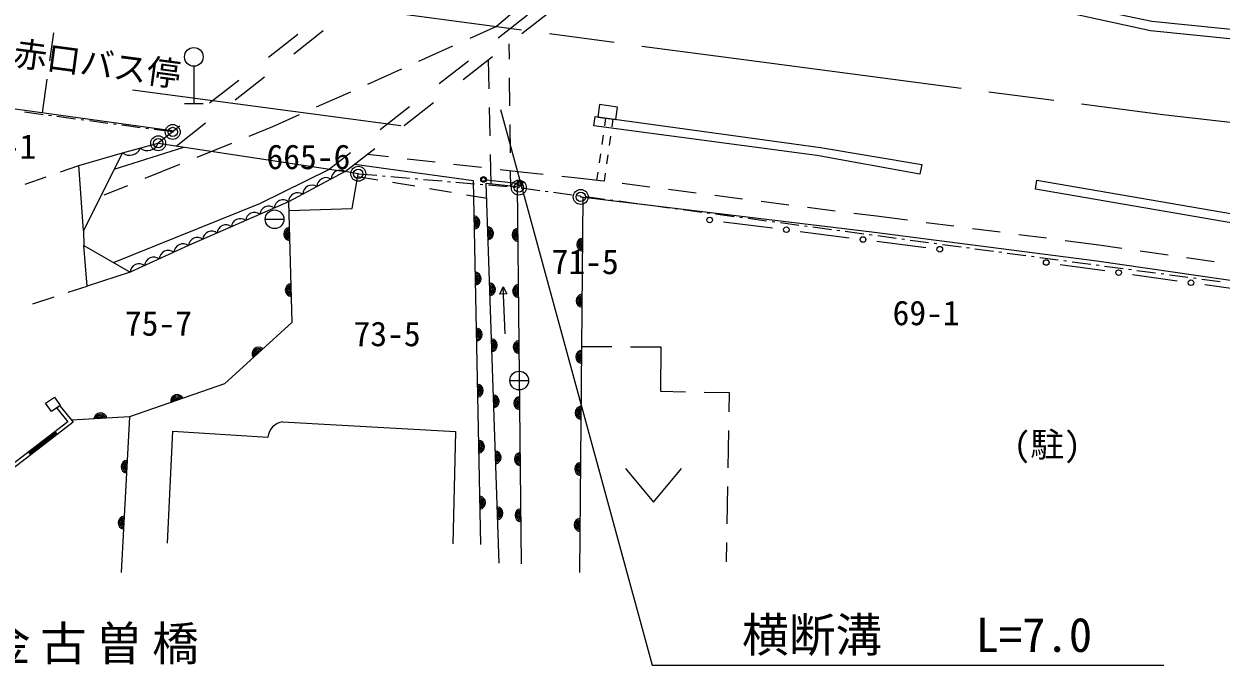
# Model space of a CAD drawing. Units: millimetres, scale not verified. Extents: x 40000 to 680000, y 20000 to 380000.
# Drawn here: x 153438 to 217502, y 243107 to 277408 of the extents above; entities that cross this region are included whole.
import ezdxf
from ezdxf.enums import TextEntityAlignment as Align

# ---------------------------------------------------------------- set-up
doc = ezdxf.new("R2010")
doc.units = ezdxf.units.MM
doc.header["$LTSCALE"] = 1000
doc.header["$PDMODE"] = 32
doc.header["$PDSIZE"] = 500
doc.linetypes.add('CHAIN', pattern=[18.5, 12, -1.5, 3.5, -1.5])
for name, color, linetype, lineweight in [('M-BGD', 7, 'Continuous', 13), ('M-BMK', 2, 'CHAIN', 13), ('M-BMK-ROW', 30, 'Continuous', 13), ('M-STR-HTXT', 7, 'Continuous', 13), ('M-STR-STR1', 1, 'Continuous', 13)]:
    doc.layers.add(name, color=color, linetype=linetype, lineweight=lineweight)
doc.layers.add('M-BMK-HTXT', color=7, linetype='Continuous')
doc.styles.add('ＭＳ ゴシック', font='')
doc.styles.get('ＭＳ ゴシック').set_extended_font_data('MS Gothic')

msp = doc.modelspace()

# ---------------------------------------------------------------- linework, layer by layer
at = {"layer": 'M-BGD'}
for p, q in [((180391, 278676), (178724, 277267)), ((155015, 276926), (154806, 275441)), ((178724, 277267), (177294, 276627)), ((176381, 276218), (174556, 275401)), ((179388, 276350), (179397, 275520)), ((178335, 273930), (178303, 275503)), ((162529, 275147), (162529, 273147)), ((173643, 274993), (171817, 274176)), ((154666, 274450), (154414, 272661)), ((179408, 274520), (179424, 273020)), ((159246, 273887), (173613, 271974)), ((170905, 273767), (169079, 272950)), ((152448, 272933), (161470, 271683)), ((162029, 273147), (163029, 273147)), ((178385, 271431), (178355, 272931)), ((168166, 272542), (166737, 271902)), ((184564, 272372), (184503, 271951)), ((184955, 272318), (184897, 271899)), ((166737, 271902), (165465, 271386)), ((179434, 272020), (179451, 270520)), ((158709, 270515), (160622, 271023)), ((164539, 271010), (162686, 270258)), ((184431, 271456), (184360, 270961)), ((184827, 271404), (184758, 270909)), ((158269, 269636), (161994, 270816)), ((171824, 270441), (172956, 270312)), ((178437, 268859), (178405, 270431)), ((184288, 270467), (184216, 269972)), ((184688, 270413), (184619, 269918)), ((155389, 269496), (156377, 269840)), ((161759, 269882), (159906, 269131)), ((177497, 269019), (171123, 269894)), ((173950, 270198), (175440, 270027)), ((176433, 269913), (177924, 269743)), ((153500, 268838), (154633, 269233)), ((171295, 269253), (172381, 269070)), ((178183, 269072), (179823, 268891)), ((178917, 269629), (180049, 269499)), ((179461, 269521), (179470, 268691)), ((180049, 269499), (181221, 269375)), ((182216, 269270), (183388, 269145)), ((183388, 269145), (184460, 269008)), ((184145, 269477), (184084, 269056)), ((184549, 269423), (184490, 269004)), ((158979, 268755), (157708, 268239)), ((173170, 268938), (174354, 268739)), ((175143, 268606), (176326, 268407)), ((177883, 249558), (177497, 269019)), ((185452, 268881), (186940, 268690)), ((187931, 268562), (189419, 268371)), ((177115, 268274), (178202, 268092)), ((183343, 268140), (183161, 248060)), ((190411, 268244), (191899, 268053)), ((192891, 267926), (194379, 267735)), ((195370, 267608), (196858, 267417)), ((197850, 267290), (198922, 267152)), ((198922, 267152), (200729, 266919)), ((166350, 266957), (167350, 266957)), ((190879, 266828), (193495, 266495)), ((201720, 266791), (203208, 266599)), ((194983, 266305), (197600, 265972)), ((204200, 266471), (205688, 266279)), ((206679, 266151), (208167, 265959)), ((199088, 265782), (201704, 265449)), ((209159, 265831), (210965, 265598)), ((210965, 265598), (212191, 265420)), ((213181, 265276), (214665, 265060)), ((215655, 264917), (217139, 264701)), ((208889, 264542), (211276, 264209)), ((212761, 264001), (215148, 263668)), ((155811, 263056), (156819, 263385)), ((178913, 262953), (179086, 263335)), ((179183, 260837), (179086, 263335)), ((179086, 263335), (179288, 262967)), ((216634, 263460), (219021, 263126)), ((153910, 262435), (155050, 262807)), ((179288, 262967), (178913, 262953)), ((183271, 260152), (184899, 260144)), ((185899, 260140), (187527, 260132)), ((187527, 260132), (187506, 257753)), ((179441, 258327), (180441, 258327)), ((187506, 257753), (188844, 257731)), ((189844, 257714), (191182, 257691)), ((191182, 257691), (191164, 256664)), ((155352, 256978), (155197, 256851)), ((155352, 256978), (156075, 256094)), ((155197, 256851), (155789, 256127)), ((159078, 256386), (155985, 256204)), ((155789, 256127), (149955, 251643)), ((156075, 256094), (150077, 251484)), ((191147, 255664), (191111, 253664)), ((155128, 255568), (153700, 254472)), ((155152, 255537), (153725, 254440)), ((155176, 255505), (153749, 254408)), ((155201, 255473), (153774, 254376)), ((155225, 255442), (155103, 255600)), ((153676, 254503), (153798, 254345)), ((185628, 253619), (187128, 251819)), ((187128, 251819), (188628, 253619)), ((191094, 252664), (191058, 250665)), ((191041, 249665), (191023, 248637))]:
    msp.add_line(p, q, dxfattribs=at)
for points in [[(201563, 280122), (213802, 277550), (231298, 275795)], [(201461, 279746), (213724, 277058), (231248, 275301)], [(156624, 266352), (156377, 269840), (158709, 270515)], [(158709, 270515), (156624, 266352), (156649, 265551), (159115, 264129)], [(158222, 264644), (166062, 267795), (169783, 269640)], [(170634, 269512), (167599, 267899), (162244, 265548), (159115, 264129)], [(167612, 267433), (171001, 267526), (171329, 269395)], [(178863, 248550), (178175, 268886), (179832, 268715), (180044, 248531)], [(167599, 267899), (167771, 261440), (164164, 258162), (159078, 256386), (158646, 248063)], [(183235, 268153), (198811, 266287), (210847, 264734), (221706, 263156), (229588, 262051), (236873, 261130), (244501, 260238), (255412, 259006), (258351, 258765), (260930, 258599)], [(159115, 264129), (156819, 263385), (156649, 265551)], [(161124, 249625), (161404, 255628), (166493, 255296)], [(167283, 256116), (176536, 255602), (176396, 249589)]]:
    msp.add_lwpolyline(points, dxfattribs=at)
for points in [[(184152, 272428), (185119, 272296), (185210, 272960), (184243, 273093)], [(184004, 272449), (196068, 270794), (201490, 269890), (201386, 269371), (195861, 270368), (183927, 271951)], [(207645, 269045), (223605, 266303), (223523, 265824), (207563, 268566)], [(155065, 257440), (155374, 256993), (154908, 256671), (154599, 257118)]]:
    msp.add_lwpolyline(points, close=True, dxfattribs=at)
for centre, radius in [((162529, 275647), 500), ((178033, 269089), 150), ((178033, 269089), 120), ((178033, 269089), 100), ((179972, 268874), 150), ((179972, 268874), 120), ((179972, 268874), 100), ((166850, 266957), 500), ((190135, 266923), 150), ((194239, 266400), 150), ((198344, 265877), 150), ((202448, 265354), 150), ((208146, 264646), 150), ((212018, 264105), 150), ((215891, 263564), 150), ((179941, 258327), 500)]:
    msp.add_circle(centre, radius, dxfattribs=at)
for centre, radius, start, end in [((160050, 271248), 615, 231.26188, 338.48385), ((159094, 270994), 615, 231.26188, 338.48385), ((169611, 268691), 494, 57.58539, 178.37905), ((170369, 269094), 494, 57.58539, 178.37905), ((168852, 268288), 494, 57.58539, 178.37905), ((167307, 267526), 474, 51.90677, 175.49909), ((168093, 267885), 494, 57.58539, 178.37905), ((165777, 266854), 474, 51.90677, 175.49909), ((166542, 267190), 474, 51.90677, 175.49909), ((164247, 266183), 474, 51.90677, 175.49909), ((165012, 266518), 474, 51.90677, 175.49909), ((167699, 266170), 354, 100.31832, 262.7235), ((177487, 266786), 354, 279.93367, 82.33885), ((177487, 266786), 283, 282.15771, 80.11481), ((177487, 266786), 212, 285.90404, 76.36849), ((177487, 266786), 142, 293.61577, 68.65676), ((177487, 266786), 100, 303.93343, 58.33909), ((178211, 266212), 354, 280.73445, 83.13963), ((162717, 265511), 474, 51.90677, 175.49909), ((163482, 265847), 474, 51.90677, 175.49909), ((167699, 266170), 283, 102.54236, 260.49946), ((167699, 266170), 212, 106.28869, 256.75314), ((167699, 266170), 142, 114.00042, 249.04141), ((167699, 266170), 100, 124.31808, 238.72374), ((178211, 266212), 283, 282.95849, 80.91559), ((178211, 266212), 212, 286.70482, 77.16927), ((178211, 266212), 142, 294.41655, 69.45754), ((178211, 266212), 100, 304.73421, 59.13987), ((179914, 266123), 354, 99.40012, 261.8053), ((179914, 266123), 283, 101.62416, 259.58126), ((179914, 266123), 212, 105.37049, 255.83494), ((179914, 266123), 142, 113.08222, 248.12321), ((179914, 266123), 100, 123.39988, 237.80554), ((183374, 265599), 354, 98.27875, 260.68392), ((183374, 265599), 283, 100.50278, 258.45989), ((161172, 264794), 494, 53.99351, 174.81026), ((161954, 265148), 494, 53.99351, 174.81026), ((183374, 265599), 212, 104.24911, 254.71356), ((183374, 265599), 142, 111.96084, 247.00183), ((183374, 265599), 100, 122.2785, 236.68417), ((160389, 264439), 494, 53.99351, 174.81026), ((159607, 264084), 494, 53.99351, 174.81026), ((177547, 263786), 354, 279.93367, 82.33885), ((177547, 263786), 283, 282.15771, 80.11481), ((177547, 263786), 212, 285.90404, 76.36849), ((167779, 263171), 354, 100.31832, 262.7235), ((167779, 263171), 283, 102.54236, 260.49946), ((167779, 263171), 212, 106.28869, 256.75314), ((177547, 263786), 142, 293.61577, 68.65676), ((177547, 263786), 100, 303.93343, 58.33909), ((178313, 263214), 354, 280.73445, 83.13963), ((178313, 263214), 283, 282.95849, 80.91559), ((178313, 263214), 212, 286.70482, 77.16927), ((178313, 263214), 142, 294.41655, 69.45754), ((179945, 263123), 354, 99.40012, 261.8053), ((179945, 263123), 283, 101.62416, 259.58126), ((179945, 263123), 212, 105.37049, 255.83494), ((167779, 263171), 142, 114.00042, 249.04141), ((167779, 263171), 100, 124.31808, 238.72374), ((178313, 263214), 100, 304.73421, 59.13987), ((179945, 263123), 142, 113.08222, 248.12321), ((179945, 263123), 100, 123.39988, 237.80554), ((183347, 262599), 354, 98.27875, 260.68392), ((183347, 262599), 283, 100.50278, 258.45989), ((183347, 262599), 212, 104.24911, 254.71356), ((183347, 262599), 142, 111.96084, 247.00183), ((183347, 262599), 100, 122.2785, 236.68417), ((177606, 260787), 354, 279.93367, 82.33885), ((177606, 260787), 283, 282.15771, 80.11481), ((177606, 260787), 212, 285.90404, 76.36849), ((177606, 260787), 142, 293.61577, 68.65676), ((177606, 260787), 100, 303.93343, 58.33909), ((166004, 259760), 354, 51.06597, 213.47115), ((178414, 260215), 354, 280.73445, 83.13963), ((178414, 260215), 283, 282.95849, 80.91559), ((178414, 260215), 212, 286.70482, 77.16927), ((178414, 260215), 142, 294.41655, 69.45754), ((178414, 260215), 100, 304.73421, 59.13987), ((179977, 260124), 354, 99.40012, 261.8053), ((179977, 260124), 283, 101.62416, 259.58126), ((179977, 260124), 212, 105.37049, 255.83494), ((179977, 260124), 142, 113.08222, 248.12321), ((179977, 260124), 100, 123.39988, 237.80554), ((166004, 259760), 283, 53.29001, 211.24711), ((166004, 259760), 212, 57.03633, 207.50078), ((166004, 259760), 142, 64.74806, 199.78905), ((166004, 259760), 100, 75.06572, 189.47139), ((183320, 259599), 354, 98.27875, 260.68392), ((183320, 259599), 283, 100.50278, 258.45989), ((183320, 259599), 212, 104.24911, 254.71356), ((183320, 259599), 142, 111.96084, 247.00183), ((183320, 259599), 100, 122.2785, 236.68417), ((161639, 257222), 354, 28.04445, 190.44963), ((177666, 257788), 354, 279.93367, 82.33885), ((177666, 257788), 283, 282.15771, 80.11481), ((177666, 257788), 212, 285.90404, 76.36849), ((177666, 257788), 142, 293.61577, 68.65676), ((177666, 257788), 100, 303.93343, 58.33909), ((178515, 257217), 354, 280.73445, 83.13963), ((161639, 257222), 283, 30.26849, 188.22559), ((161639, 257222), 212, 34.01482, 184.47927), ((161639, 257222), 142, 41.72655, 176.76754), ((161639, 257222), 100, 52.04421, 166.44987), ((178515, 257217), 283, 282.95849, 80.91559), ((178515, 257217), 212, 286.70482, 77.16927), ((178515, 257217), 142, 294.41655, 69.45754), ((178515, 257217), 100, 304.73421, 59.13987), ((180008, 257124), 354, 99.40012, 261.8053), ((180008, 257124), 283, 101.62416, 259.58126), ((180008, 257124), 212, 105.37049, 255.83494), ((180008, 257124), 142, 113.08222, 248.12321), ((180008, 257124), 100, 123.39988, 237.80554), ((183293, 256600), 354, 98.27875, 260.68392), ((157535, 256241), 354, 12.16138, 174.56656), ((157535, 256241), 283, 14.38542, 172.34252), ((157535, 256241), 212, 18.13175, 168.5962), ((157535, 256241), 142, 25.84348, 160.88447), ((157535, 256241), 100, 36.16114, 150.56681), ((183293, 256600), 283, 100.50278, 258.45989), ((183293, 256600), 212, 104.24911, 254.71356), ((183293, 256600), 142, 111.96084, 247.00183), ((183293, 256600), 100, 122.2785, 236.68417), ((167392, 255222), 901, 96.94663, 175.271), ((177725, 254788), 354, 279.93367, 82.33885), ((177725, 254788), 283, 282.15771, 80.11481), ((177725, 254788), 212, 285.90404, 76.36849), ((177725, 254788), 142, 293.61577, 68.65676), ((177725, 254788), 100, 303.93343, 58.33909), ((178617, 254219), 354, 280.73445, 83.13963), ((178617, 254219), 283, 282.95849, 80.91559), ((178617, 254219), 212, 286.70482, 77.16927), ((178617, 254219), 142, 294.41655, 69.45754), ((180040, 254124), 354, 99.40012, 261.8053), ((180040, 254124), 283, 101.62416, 259.58126), ((158994, 253719), 354, 95.82848, 258.23366), ((158994, 253719), 283, 98.05252, 256.00962), ((158994, 253719), 212, 101.79885, 252.2633), ((158994, 253719), 142, 109.51058, 244.55157), ((158994, 253719), 100, 119.82824, 234.2339), ((178617, 254219), 100, 304.73421, 59.13987), ((180040, 254124), 212, 105.37049, 255.83494), ((180040, 254124), 142, 113.08222, 248.12321), ((180040, 254124), 100, 123.39988, 237.80554), ((183266, 253600), 354, 98.27875, 260.68392), ((183266, 253600), 283, 100.50278, 258.45989), ((183266, 253600), 212, 104.24911, 254.71356), ((183266, 253600), 142, 111.96084, 247.00183), ((183266, 253600), 100, 122.2785, 236.68417), ((177784, 251789), 354, 279.93367, 82.33885), ((177784, 251789), 283, 282.15771, 80.11481), ((177784, 251789), 212, 285.90404, 76.36849), ((177784, 251789), 142, 293.61577, 68.65676), ((177784, 251789), 100, 303.93343, 58.33909), ((178718, 251221), 354, 280.73445, 83.13963), ((178718, 251221), 283, 282.95849, 80.91559), ((178718, 251221), 212, 286.70482, 77.16927), ((178718, 251221), 142, 294.41655, 69.45754), ((178718, 251221), 100, 304.73421, 59.13987), ((180071, 251124), 354, 99.40012, 261.8053), ((180071, 251124), 283, 101.62416, 259.58126), ((180071, 251124), 212, 105.37049, 255.83494), ((180071, 251124), 142, 113.08222, 248.12321), ((180071, 251124), 100, 123.39988, 237.80554), ((158838, 250723), 354, 95.82848, 258.23366), ((158838, 250723), 283, 98.05252, 256.00962), ((158838, 250723), 212, 101.79885, 252.2633), ((158838, 250723), 142, 109.51058, 244.55157), ((158838, 250723), 100, 119.82824, 234.2339), ((183239, 250600), 354, 98.27875, 260.68392), ((183239, 250600), 283, 100.50278, 258.45989), ((183239, 250600), 212, 104.24911, 254.71356), ((183239, 250600), 142, 111.96084, 247.00183), ((183239, 250600), 100, 122.2785, 236.68417)]:
    msp.add_arc(centre, radius, start, end, dxfattribs=at)
at = {"layer": 'M-BMK'}
msp.add_lwpolyline([(69364, 292158), (133505, 283404), (168173, 278674), (191695, 275537), (214382, 272562), (235120, 270208), (258504, 267569), (267578, 266741), (289412, 264896), (309445, 263686), (327321, 262933), (348186, 262506), (367535, 262566), (391997, 263008), (424208, 263664), (450685, 264212), (467318, 264594), (485838, 264954), (567692, 266562)], dxfattribs=at)
at = {"layer": 'M-BMK-ROW'}
for p, q in [((154460, 272551), (153469, 272683)), ((154906, 272492), (154757, 272512)), ((156195, 272321), (155203, 272452)), ((156641, 272261), (156492, 272281)), ((157929, 272090), (156938, 272222)), ((158376, 272030), (158227, 272050)), ((159664, 271859), (158673, 271991)), ((160110, 271800), (159962, 271819)), ((161399, 271628), (160408, 271760)), ((171329, 269395), (170634, 269512)), ((171329, 269395), (172325, 269309)), ((172624, 269283), (172773, 269270)), ((173072, 269244), (174069, 269158)), ((174367, 269132), (174517, 269119)), ((174816, 269094), (175812, 269007)), ((176111, 268981), (176260, 268969)), ((176559, 268943), (177556, 268856)), ((177854, 268831), (178004, 268818)), ((178303, 268792), (179299, 268706)), ((179598, 268680), (179747, 268667)), ((180046, 268635), (181037, 268502)), ((181334, 268463), (181483, 268443)), ((181780, 268403), (182771, 268270)), ((183069, 268230), (183217, 268211)), ((183515, 268171), (184506, 268038)), ((184803, 267998), (184952, 267978)), ((185249, 267938), (186240, 267806)), ((186538, 267766), (186686, 267746)), ((186984, 267706), (187975, 267574)), ((188272, 267534), (188421, 267514)), ((188718, 267474), (189709, 267341)), ((190007, 267301), (190155, 267282)), ((190453, 267242), (191444, 267109)), ((191741, 267069), (191890, 267049)), ((192187, 267010), (193178, 266877)), ((193476, 266837), (193624, 266817)), ((193922, 266777), (194913, 266645)), ((195210, 266605), (195359, 266585)), ((195656, 266545), (196647, 266412)), ((196945, 266373), (197093, 266353)), ((197391, 266313), (198382, 266180)), ((198679, 266140), (198828, 266120)), ((199125, 266081), (200117, 265948)), ((200414, 265908), (200563, 265888)), ((200860, 265848), (201851, 265716)), ((202148, 265676), (202297, 265656)), ((202594, 265616), (203586, 265483)), ((203883, 265444), (204032, 265424)), ((204329, 265384), (205320, 265251)), ((205617, 265211), (205766, 265191)), ((206063, 265152), (207055, 265019)), ((207352, 264979), (207501, 264959)), ((207798, 264919), (208789, 264787)), ((209086, 264747), (209235, 264727)), ((209532, 264687), (210524, 264554)), ((210821, 264515), (210970, 264495)), ((211267, 264455), (212258, 264322)), ((212556, 264282), (212704, 264262)), ((213002, 264223), (213993, 264090)), ((214290, 264050), (214439, 264030)), ((214736, 263990), (215727, 263858)), ((216025, 263818), (216173, 263798)), ((216471, 263758), (217462, 263625))]:
    msp.add_line(p, q, dxfattribs=at)
for centre in [(161399, 271628), (160622, 271023), (171329, 269395), (179922, 268652), (183235, 268153)]:
    msp.add_circle(centre, 400, dxfattribs=at)
for p in [(161399, 271628), (160622, 271023), (171329, 269395), (179922, 268652), (183235, 268153)]:
    msp.add_point(p, dxfattribs=at)
at = {"layer": 'M-STR-HTXT'}
msp.add_lwpolyline([(178935, 272831), (187057, 243107), (214433, 243107)], dxfattribs=at)
at = {"layer": 'M-STR-STR1'}
for p, q in [((180091, 276899), (181667, 278130)), ((180391, 277879), (178812, 276653)), ((168098, 276851), (166521, 275621)), ((167881, 275815), (169455, 277049)), ((176938, 274436), (178515, 275668)), ((177232, 275426), (175653, 274199)), ((164944, 274391), (163366, 273162)), ((164734, 273346), (166308, 274580)), ((174073, 272972), (172494, 271746)), ((173786, 271974), (175362, 273205)), ((161789, 271932), (160622, 271023)), ((161587, 270877), (163161, 272112)), ((160622, 271023), (170634, 269512)), ((170914, 270519), (169783, 269640)), ((170634, 269512), (172210, 270743))]:
    msp.add_line(p, q, dxfattribs=at)

# ---------------------------------------------------------------- texts
at = {"layer": 'M-BGD', "style": 'ＭＳ ゴシック'}
msp.add_text('日赤口バス停', height=1320, rotation=352.415, dxfattribs=at).set_placement((156463, 275403), align=Align.MIDDLE_CENTER)
msp.add_text('(駐)', height=1320, dxfattribs=at).set_placement((208198, 254907), align=Align.MIDDLE_CENTER)
at = {"layer": 'M-BMK-HTXT', "style": 'ＭＳ ゴシック'}
for s, p in [('665-1', (151858, 269796)), ('665-6', (168661, 269243)), ('71-5', (183474, 263627)), ('69-1', (201719, 260893)), ('75-7', (160638, 260332)), ('73-5', (172871, 259771))]:
    msp.add_text(s, height=1320, dxfattribs=at).set_placement(p, align=Align.BOTTOM_CENTER)
at = {"layer": 'M-STR-HTXT', "style": 'ＭＳ ゴシック'}
msp.add_text('横断溝\u3000\u3000L=7.0', height=1833, dxfattribs=at).set_placement((201235, 244727), align=Align.MIDDLE_CENTER)
at = {"layer": 'M-STR-HTXT', "insert": (151296, 243140), "char_height": 1833, "attachment_point": 7, "style": 'ＭＳ ゴシック'}
msp.add_mtext('\\T1.2;金古曽橋', dxfattribs=at)

doc.saveas('drawing.dxf')
